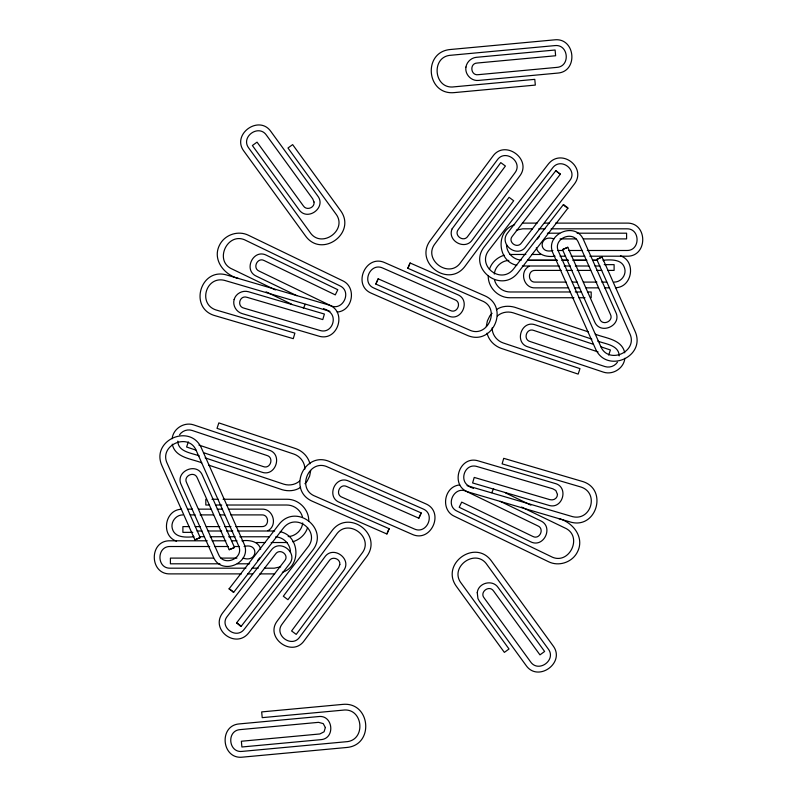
<?xml version="1.0" encoding="UTF-8"?>
<svg xmlns="http://www.w3.org/2000/svg" width="797" height="797" viewBox="0 0 797 797"><rect width="100%" height="100%" fill="white"/><g stroke="black" fill="none" stroke-linecap="round" stroke-linejoin="round"><path stroke-width="1.2" d="M229.078 588.844L233.611 592.39L282.935 528.68C295.428 511.475 320.902 531.061 307.911 547.031L244.599 628.793C236.38 640.499 218.597 626.641 227.404 616.211L275.314 554.333C279.697 547.469 289.7 555.091 284.639 560.809L236.609 622.846L239.738 625.615L241.132 626.392L289.411 564.047C298.726 552.66 279.438 538.124 270.99 550.528L222.652 612.953C209.86 629.63 235.962 649.565 248.913 632.629L312.673 550.279C329.828 528.471 295.428 502.23 278.631 524.844L229.078 588.844L230.472 589.621M233.611 592.39L232.226 590.956M236.609 622.945L238.582 624.051M241.132 626.392L240.266 625.406M555.868 170.608L507.589 232.953C498.274 244.34 517.562 258.876 526.01 246.472L574.348 184.047C587.14 167.37 561.038 147.435 548.087 164.371L484.327 246.721C467.172 268.529 501.572 294.77 518.369 272.156L567.922 208.156L567.046 207.17L563.389 204.61L514.065 268.32C501.572 285.525 476.098 265.939 489.089 249.969L552.401 168.207C560.62 156.501 578.403 170.359 569.596 180.789L521.686 242.667C517.303 249.531 507.3 241.909 512.361 236.191L560.391 174.154L555.868 170.608L556.734 171.594M560.391 174.154L558.418 172.949M563.389 204.61L564.774 206.044M375.845 284.091L378.167 278.811L450.235 310.471C457.289 314.078 462.26 302.193 454.738 299.682L382.869 268.111C370.236 261.994 361.021 282.965 374.072 288.125L469.054 329.848C487.625 339.163 501.263 308.15 481.816 300.778L407.805 268.27L409.688 263.727L410.126 263L484.476 295.657C510.269 306.696 492.666 346.775 467.102 335.278L371.412 293.256C351.985 285.236 365.793 253.805 384.841 262.681L457.368 294.541C471.296 299.861 461.782 322.247 448.293 315.911L375.845 284.091L378.167 278.811M386.953 533.93L389.195 528.73L315.184 496.222C295.737 488.85 309.375 457.837 327.946 467.152L422.928 508.875C435.979 514.035 426.764 535.006 414.131 528.889L342.262 497.318C334.74 494.807 339.711 482.922 346.765 486.529L418.833 518.189L420.916 513.726L421.155 512.909L348.707 481.089C335.218 474.753 325.704 497.139 339.632 502.459L412.159 534.319C431.207 543.195 445.015 511.764 425.588 503.744L329.898 461.722C304.334 450.225 286.731 490.304 312.524 501.343L386.874 534L388.199 530.623M410.126 263L408.801 266.377M418.833 518.189L421.155 512.909M302.701 522.942C302.043 530.214 295.438 536.311 288.175 536.59M494.299 274.058C494.957 266.786 501.562 260.689 508.825 260.41M172.162 438.729C173.039 428.736 184.157 421.673 193.601 424.871L268.838 450.046C283.214 454.071 275.762 477.244 261.745 472.153L204.211 452.895M310.7 470.539L309.625 476.088L307.144 481.159L304.922 483.719M486.3 326.461L487.375 320.912L489.856 315.841L492.078 313.281M624.838 358.271C623.961 368.264 612.843 375.327 603.399 372.129L528.162 346.954C513.786 342.929 521.238 319.756 535.255 324.847L592.789 344.105M188.301 441.907L186.598 447.007L195.992 450.146M608.699 355.093L610.402 349.993L601.008 346.854M307.612 527.544C305.5 534.468 299.622 539.758 292.748 541.791M489.388 269.456C491.5 262.532 497.378 257.242 504.252 255.209M303.378 308.24L305.261 304.354M491.739 492.646L493.622 488.76M408.502 267.005L407.885 268.2M388.498 529.995L389.195 528.73M257.81 560.341L259.633 557.94M537.367 239.06L539.19 236.659M194.936 539.868L200.206 537.547L194.936 539.868L161.99 465.797C150.374 440.263 190.423 422.689 201.541 448.312L243.942 543.634C252.878 562.652 221.486 576.45 213.417 557.113L181.278 484.855C174.573 471.545 196.7 461.503 202.388 475.231L234.487 547.4L233.71 547.918L229.217 549.721L197.287 477.931C194.508 470.539 182.822 475.919 186.677 482.843L218.527 554.443C223.728 567.434 244.679 558.219 238.522 545.616L196.431 450.992C188.999 431.655 158.015 445.274 167.41 463.814L200.206 537.547M229.217 549.721L234.487 547.4M562.513 249.6L567.783 247.279L599.713 319.069C602.492 326.461 614.178 321.081 610.323 314.157L578.473 242.557C573.272 229.566 552.321 238.781 558.478 251.384L600.569 346.008C608.001 365.345 638.985 351.726 629.59 333.186L596.794 259.453L600.749 257.491L602.064 257.132L635.01 331.203C646.626 356.737 606.577 374.311 595.459 348.688L553.058 253.366C544.122 234.348 575.514 220.55 583.583 239.887L615.722 312.145C622.427 325.455 600.3 335.497 594.612 321.769L562.513 249.6L567.783 247.279M602.064 257.132L596.794 259.453M179.554 434.793C182.244 430.778 187.544 428.945 192.137 430.46L266.686 455.406C274.407 457.219 270.542 469.513 263.179 466.554L198.941 445.065M617.446 362.207C614.756 366.221 609.456 368.055 604.863 366.54L530.314 341.594C522.593 339.781 526.458 327.487 533.821 330.446L598.059 351.935M529.088 266.268C519.016 271.647 523.749 288.504 535.156 287.856L568.62 287.856M267.912 530.732C277.984 525.353 273.251 508.496 261.844 509.144L228.38 509.144M496.372 309.684C501.642 305.938 508.645 305.51 514.732 307.253L588.296 331.871M497.408 315.931C501.741 312.185 507.858 311.119 513.278 312.842L591.862 339.133M299.592 481.069C295.259 484.815 289.142 485.881 283.722 484.158L205.138 457.867M300.628 487.316C295.358 491.062 288.355 491.49 282.268 489.747L208.704 465.129M514.643 224.694C495.405 230.582 497.139 261.177 516.755 265.271M516.326 230.184L522.693 228.819L532.595 228.819M280.674 566.816L274.307 568.181L264.405 568.181M282.357 572.306C301.595 566.418 299.861 535.823 280.245 531.729M337.261 312.055C352.932 310.82 356.897 287.089 342.561 280.703L248.315 235.205C237.914 230.134 224.405 234.816 219.444 245.287C212.171 259.752 224.226 274.925 238.393 278.462M459.739 484.945C444.068 486.18 440.103 509.911 454.439 516.297L548.685 561.795C559.086 566.866 572.595 562.184 577.556 551.713C584.829 537.248 572.774 522.075 558.607 518.538M614.108 282.098C621.032 282.218 626.591 274.985 624.669 268.33C622.188 258.826 610.562 259.653 602.98 260.23M615.473 287.727C632.35 287.468 636.464 261.177 620.464 255.827M181.527 509.273C164.65 509.532 160.536 535.823 176.535 541.173M182.892 514.902C175.968 514.782 170.409 522.015 172.331 528.67C174.812 538.174 186.438 537.347 194.02 536.77M522.304 223.11L537.088 223.11M544.471 223.11L549.402 223.11M555.549 223.11L626.97 223.11C647.991 222.552 647.981 256.773 626.96 256.206L589.78 256.206M538.772 228.819L544.959 228.819M551.135 228.819L626.591 228.819C640.549 228.221 640.539 251.095 626.591 250.487L587.279 250.487M547.35 233.192L559.743 233.192M577.068 233.192L626.591 233.192L626.591 238.901L583.474 238.901M553.925 238.901C539.25 233.76 537.636 254.622 552.889 250.487M560.072 238.901L576.092 238.901M557.8 250.487L562.712 250.487M568.849 250.487L582.368 250.487M509.831 254.472L525.841 254.472M531.997 254.472L540.615 254.472M555.071 256.206C547.997 257.172 538.483 255.957 536.311 247.807M560.022 256.206L564.983 256.206M571.18 256.206L584.819 256.206M527.534 260.23L557.223 260.23M562.164 260.23L568.351 260.23M573.292 260.23L586.901 260.23M593.088 260.23L596.794 260.23M527.604 260.29L557.053 260.29M561.955 260.29L568.092 260.29M572.993 260.29L586.492 260.29M592.619 260.29L597.531 260.29M604.206 264.644L614.108 264.644L614.108 270.402L607.952 270.402M522.334 265.999L559.305 265.999M564.226 265.999L570.393 265.999M575.314 265.999L588.873 265.999M595.03 265.999L599.962 265.999M561.148 270.402L535.285 270.402C527.365 269.934 527.594 282.825 535.494 282.098L566.209 282.098M566.079 270.402L572.236 270.402M577.167 270.402L590.707 270.402M596.873 270.402L601.795 270.402M572.346 282.098L577.257 282.098M583.404 282.098L596.913 282.098M601.825 282.098L606.746 282.098M574.816 287.856L579.778 287.856M585.974 287.856L598.378 287.856M604.574 287.856L609.536 287.856M570.333 291.981L510.229 291.981C503.106 292.001 496.441 287.109 494.568 280.195M575.235 291.981L581.372 291.981M587.499 291.981L591.185 291.981L591.185 297.739M573.93 297.739L509.851 297.739C498.274 297.809 488.143 287.687 488.222 276.101M578.861 297.739L585.018 297.739M211.982 499.261L218.139 499.261M223.07 499.261L287.149 499.261C298.726 499.191 308.857 509.313 308.778 520.899M209.501 505.019L205.815 505.019L205.815 499.261M215.628 505.019L221.765 505.019M226.667 505.019L286.771 505.019C293.894 504.999 300.559 509.891 302.432 516.805M187.464 509.144L192.426 509.144M198.622 509.144L211.026 509.144M217.222 509.144L222.184 509.144M190.254 514.902L195.175 514.902M200.087 514.902L213.596 514.902M219.743 514.902L224.654 514.902M230.791 514.902L261.506 514.902C269.406 514.175 269.635 527.066 261.715 526.598L235.852 526.598M189.048 526.598L182.892 526.598L182.892 532.356L192.794 532.356M195.205 526.598L200.127 526.598M206.293 526.598L219.833 526.598M224.764 526.598L230.921 526.598M197.038 531.001L201.97 531.001M208.127 531.001L221.686 531.001M226.607 531.001L232.774 531.001M237.695 531.001L274.666 531.001M199.469 536.71L204.381 536.71M210.099 536.77L224.007 536.71M228.649 536.77L235.045 536.71M239.777 536.77L269.466 536.77M207.22 540.794L170.03 540.794C148.86 540.256 149.228 574.438 170.04 573.89L241.451 573.89M212.181 540.794L225.82 540.794M232.017 540.794L236.978 540.794M241.929 540.794C249.003 539.828 258.517 541.043 260.689 549.193M256.385 542.528L265.002 542.528M271.159 542.528L287.169 542.528M209.721 546.513L170.409 546.513C156.451 545.915 156.461 568.789 170.409 568.181L245.865 568.181M214.632 546.513L228.151 546.513M234.288 546.513L239.2 546.513M244.111 546.513C259.364 542.378 257.75 563.24 243.075 558.099M213.526 558.099L170.409 558.099L170.409 563.808L219.932 563.808M220.908 558.099L236.928 558.099M237.257 563.808L249.65 563.808M252.041 568.181L258.228 568.181M247.598 573.89L252.529 573.89M259.912 573.89L274.696 573.89M521.308 260.101C513.258 259.852 506.493 252.559 506.503 244.549M275.692 536.899C283.742 537.148 290.507 544.441 290.497 552.451M567.922 208.156L566.528 207.379M329.938 311.398L323.582 308.618M467.062 485.602L473.418 488.382M595.309 334.212C605.7 338.317 622.019 339.293 624.738 352.842M597.73 341.096C605.282 344.045 618.99 345.011 619.179 355.89M199.27 455.904C191.718 452.955 178.01 451.989 177.821 441.11M201.691 462.788C191.3 458.683 174.981 457.707 172.262 444.158M296.783 295.677L256.594 276.28C242.856 270.462 253.177 248.415 266.437 255.249L337.798 289.709L335.288 294.89L264.305 260.619C257.381 256.754 251.982 268.459 259.414 271.239L330.207 305.42C342.62 312.006 352.593 291.363 339.711 285.734L246.153 240.555C227.912 230.562 213.168 261.097 232.365 269.157L275.443 289.949M266.138 291.861L291.662 304.185M505.338 492.815L530.862 505.139M521.557 507.051L564.635 527.843C583.832 535.903 569.088 566.438 550.847 556.445L457.289 511.266C444.407 505.637 454.38 484.994 466.793 491.58L537.586 525.761C545.018 528.541 539.619 540.246 532.695 536.381L461.712 502.11L459.202 507.29L530.563 541.751C543.823 548.585 554.144 526.538 540.406 520.72L500.217 501.323M565.352 206.503L565.95 206.961M231.05 590.039L231.648 590.497M557.252 172.032L557.82 172.491M239.18 624.509L239.748 624.968M487.057 333.166C488.74 340.209 494.289 345.848 501.024 348.299L578.154 374.102L579.987 368.642L503.216 342.959C496.88 340.807 491.998 334.65 492.167 327.846M309.943 463.834C308.26 456.791 302.711 451.152 295.976 448.701L218.846 422.898L217.013 428.358L293.784 454.041C300.12 456.193 305.002 462.35 304.833 469.154M603.658 260.29L603.658 260.858M193.342 536.142L193.342 536.71M314.028 202.01C314.945 207.838 306.476 210.896 303.378 205.905L257.042 142.135L252.38 145.522L298.955 209.621C307.413 221.915 326.929 207.369 317.575 195.753L270.94 131.565C258.965 114.26 231.17 134.454 243.932 151.191L305.45 235.862C321.739 258.716 357.176 232.973 340.439 210.408L292.638 144.616L287.976 148.003L335.557 213.496C348.658 229.675 321.221 249.6 309.884 232.166L248.813 148.112C240.126 137.064 258.676 123.585 266.507 135.261L312.713 198.861L314.028 202.01M477.254 592.639L477.951 598.607L479.425 601.247L526.06 665.435C538.035 682.74 565.83 662.546 553.068 645.809L491.55 561.138C475.261 538.284 439.824 564.027 456.561 586.592L504.362 652.384L509.024 648.997L461.443 583.504C448.342 567.325 475.779 547.4 487.116 564.834L548.187 648.888C556.874 659.936 538.324 673.415 530.493 661.739L484.287 598.139C479.057 592.181 489.348 584.42 493.622 591.095L539.958 654.865L544.62 651.478L498.045 587.379C492.426 579.19 478.3 582.766 477.254 592.639M325.355 727.522L324.09 731.776L319.856 733.967L241.371 741.25L241.899 746.988L320.802 739.666C335.686 738.67 333.146 714.461 318.382 716.583L239.379 723.905C218.388 725.37 221.556 759.581 242.467 757.15L346.675 747.486C374.64 745.135 370.595 701.529 342.66 704.399L261.675 711.91L262.213 717.649L342.81 710.167C363.412 707.168 366.54 740.931 345.759 741.778L242.308 751.382C228.37 753.205 226.258 730.371 240.286 729.604L318.571 722.341L323.233 723.616L325.355 727.522M465.946 67.058C464.661 74.3 471.326 81.324 478.618 80.417L557.621 73.095C578.612 71.63 575.444 37.419 554.533 39.85L450.325 49.514C422.36 51.865 426.405 95.471 454.34 92.601L535.325 85.09L534.787 79.351L454.19 86.833C433.588 89.832 430.46 56.069 451.241 55.222L554.692 45.618C568.63 43.795 570.742 66.629 556.714 67.396L478.429 74.659C470.628 76.114 469.214 63.302 477.144 63.033L555.629 55.75L555.101 50.012L476.198 57.334C471.097 57.902 466.783 61.997 465.946 67.058M234.129 299.533C232.425 305.47 236.34 312.025 242.238 313.629L318.342 335.995C338.297 342.63 347.93 309.854 327.557 304.643L227.145 275.144C200.455 266.626 188.162 308.489 215.25 315.742L293.276 338.665L294.89 333.146L217.222 310.322C196.839 305.082 205.915 274.178 225.89 280.773L325.584 310.063C339.273 313.46 332.967 334.919 319.617 330.366L244.171 308.2C236.35 306.616 239.608 294.691 247.14 297.351L322.775 319.577L324.399 314.048L248.385 291.712C242.517 290.018 235.763 293.575 234.129 299.533M557.482 494.439C557.432 498.394 553.626 500.705 549.86 499.649L474.225 477.423L472.601 482.952L548.615 505.288C562.762 510.01 569.297 486.698 554.762 483.371L478.658 461.005C458.703 454.37 449.07 487.146 469.443 492.357L569.855 521.856C596.545 530.374 608.838 488.511 581.75 481.258L503.724 458.335L502.11 463.854L579.778 486.678C600.161 491.918 591.085 522.822 571.11 516.227L471.416 486.937C457.727 483.54 464.033 462.081 477.383 466.634L552.829 488.8L555.828 490.494L557.482 494.439M339.821 564.575L338.586 567.683L291.592 630.965L296.215 634.392L343.457 570.782C352.663 559.036 332.947 544.759 324.658 557.163L277.356 620.853C264.415 637.461 292.001 657.943 304.155 640.768L366.56 556.744C383.487 534.359 348.329 508.247 331.811 530.961L283.314 596.256L287.936 599.693L336.204 534.697C347.731 517.353 374.949 537.577 361.699 553.616L299.762 637.022C291.812 648.619 273.401 634.95 282.208 623.991L329.071 560.879C332.09 555.798 340.668 558.697 339.821 564.575M452.098 228.878C446.888 240.873 465.159 250.756 472.342 239.837L519.644 176.147C532.585 159.539 504.999 139.057 492.845 156.232L430.44 240.256C413.513 262.641 448.671 288.753 465.189 266.039L513.686 200.744L509.064 197.307L460.796 262.303C449.269 279.647 422.051 259.423 435.301 243.384L497.238 159.978C505.188 148.381 523.599 162.05 514.792 173.009L467.929 236.121C463.794 242.906 453.314 235.404 458.414 229.317L505.408 166.035L500.785 162.608L452.098 228.878"/></g></svg>
